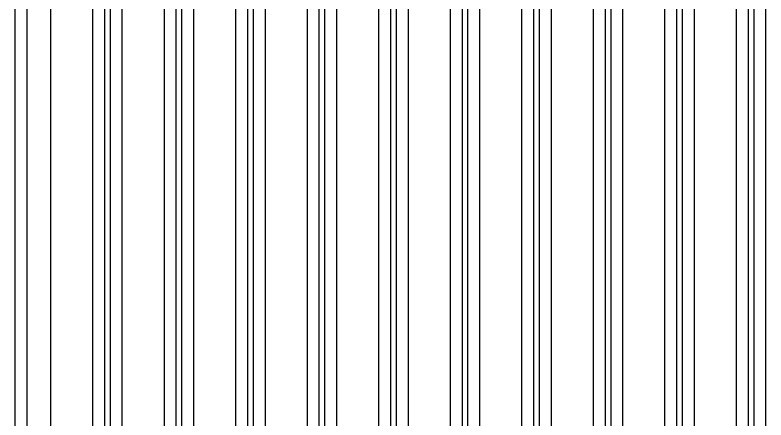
# Model space of a CAD drawing. Header units: metres. Extents: x -1805 to 1655, y -683 to 39617.
# Drawn here: x -2 to 250, y 3731 to 3866.9 of the extents above; entities that cross this region are included whole.
import ezdxf

# ---------------------------------------------------------------- set-up
doc = ezdxf.new("R2010")
doc.units = ezdxf.units.M
doc.layers.add('Etching', color=5, linetype='CONTINUOUS')
doc.layers.add('Metal', color=4, linetype='CONTINUOUS')

msp = doc.modelspace()

# ---------------------------------------------------------------- linework, layer by layer
at = {"layer": 'Etching'}
for points in [[(24, 9134.24), (24, -45.85)], [(34, -45.85), (34, 9134.24)], [(48, 9134.24), (48, 81.13)], [(58, 81.13), (58, 9134.24)], [(72, 9134.24), (72, 208.12)], [(82, 208.12), (82, 9134.24)], [(96, 9134.24), (96, 335.1)], [(106, 335.1), (106, 9134.24)], [(120, 9134.24), (120, 462.09)], [(130, 462.09), (130, 9134.24)], [(144, 9134.24), (144, 589.07)], [(154, 589.07), (154, 9134.24)], [(168, 9134.24), (168, 716.05)], [(178, 716.05), (178, 9134.24)], [(192, 9134.24), (192, 843.04)], [(202, 843.04), (202, 9134.24)], [(216, 9134.24), (216, 970.02)], [(226, 970.02), (226, 9134.24)], [(240, 9134.24), (240, 1097.01)], [(250, 1097.01), (250, 9134.24)], [(10, -202.71), (10, 4155.73)]]:
    msp.add_lwpolyline(points, dxfattribs=at)
at = {"layer": 'Metal'}
for points in [[(30, -49.66), (30, 9436.51), (28, 9436.51), (28, 9436.51), (28, -49.66)], [(54, 77.32), (54, 9436.51), (52, 9436.51), (52, 9436.51), (52, 77.32)], [(78, 204.31), (78, 9436.51), (76, 9436.51), (76, 9436.51), (76, 204.31)], [(102, 331.29), (102, 9436.51), (100, 9436.51), (100, 9436.51), (100, 331.29)], [(126, 458.27), (126, 9436.51), (124, 9436.51), (124, 9436.51), (124, 458.27)], [(150, 585.26), (150, 9436.51), (148, 9436.51), (148, 9436.51), (148, 585.26)], [(174, 712.24), (174, 9436.51), (172, 9436.51), (172, 9436.51), (172, 712.24)], [(198, 839.23), (198, 9436.51), (196, 9436.51), (196, 9436.51), (196, 839.23)], [(222, 966.21), (222, 9436.51), (220, 9436.51), (220, 9436.51), (220, 966.21)], [(246, 1093.19), (246, 9436.51), (244, 9436.51), (244, 9436.51), (244, 1093.19)], [(-2, -200.37), (-2, 4153.38)], [(2, 4153.38), (2, -200.37)]]:
    msp.add_lwpolyline(points, dxfattribs=at)

doc.saveas('drawing.dxf')
